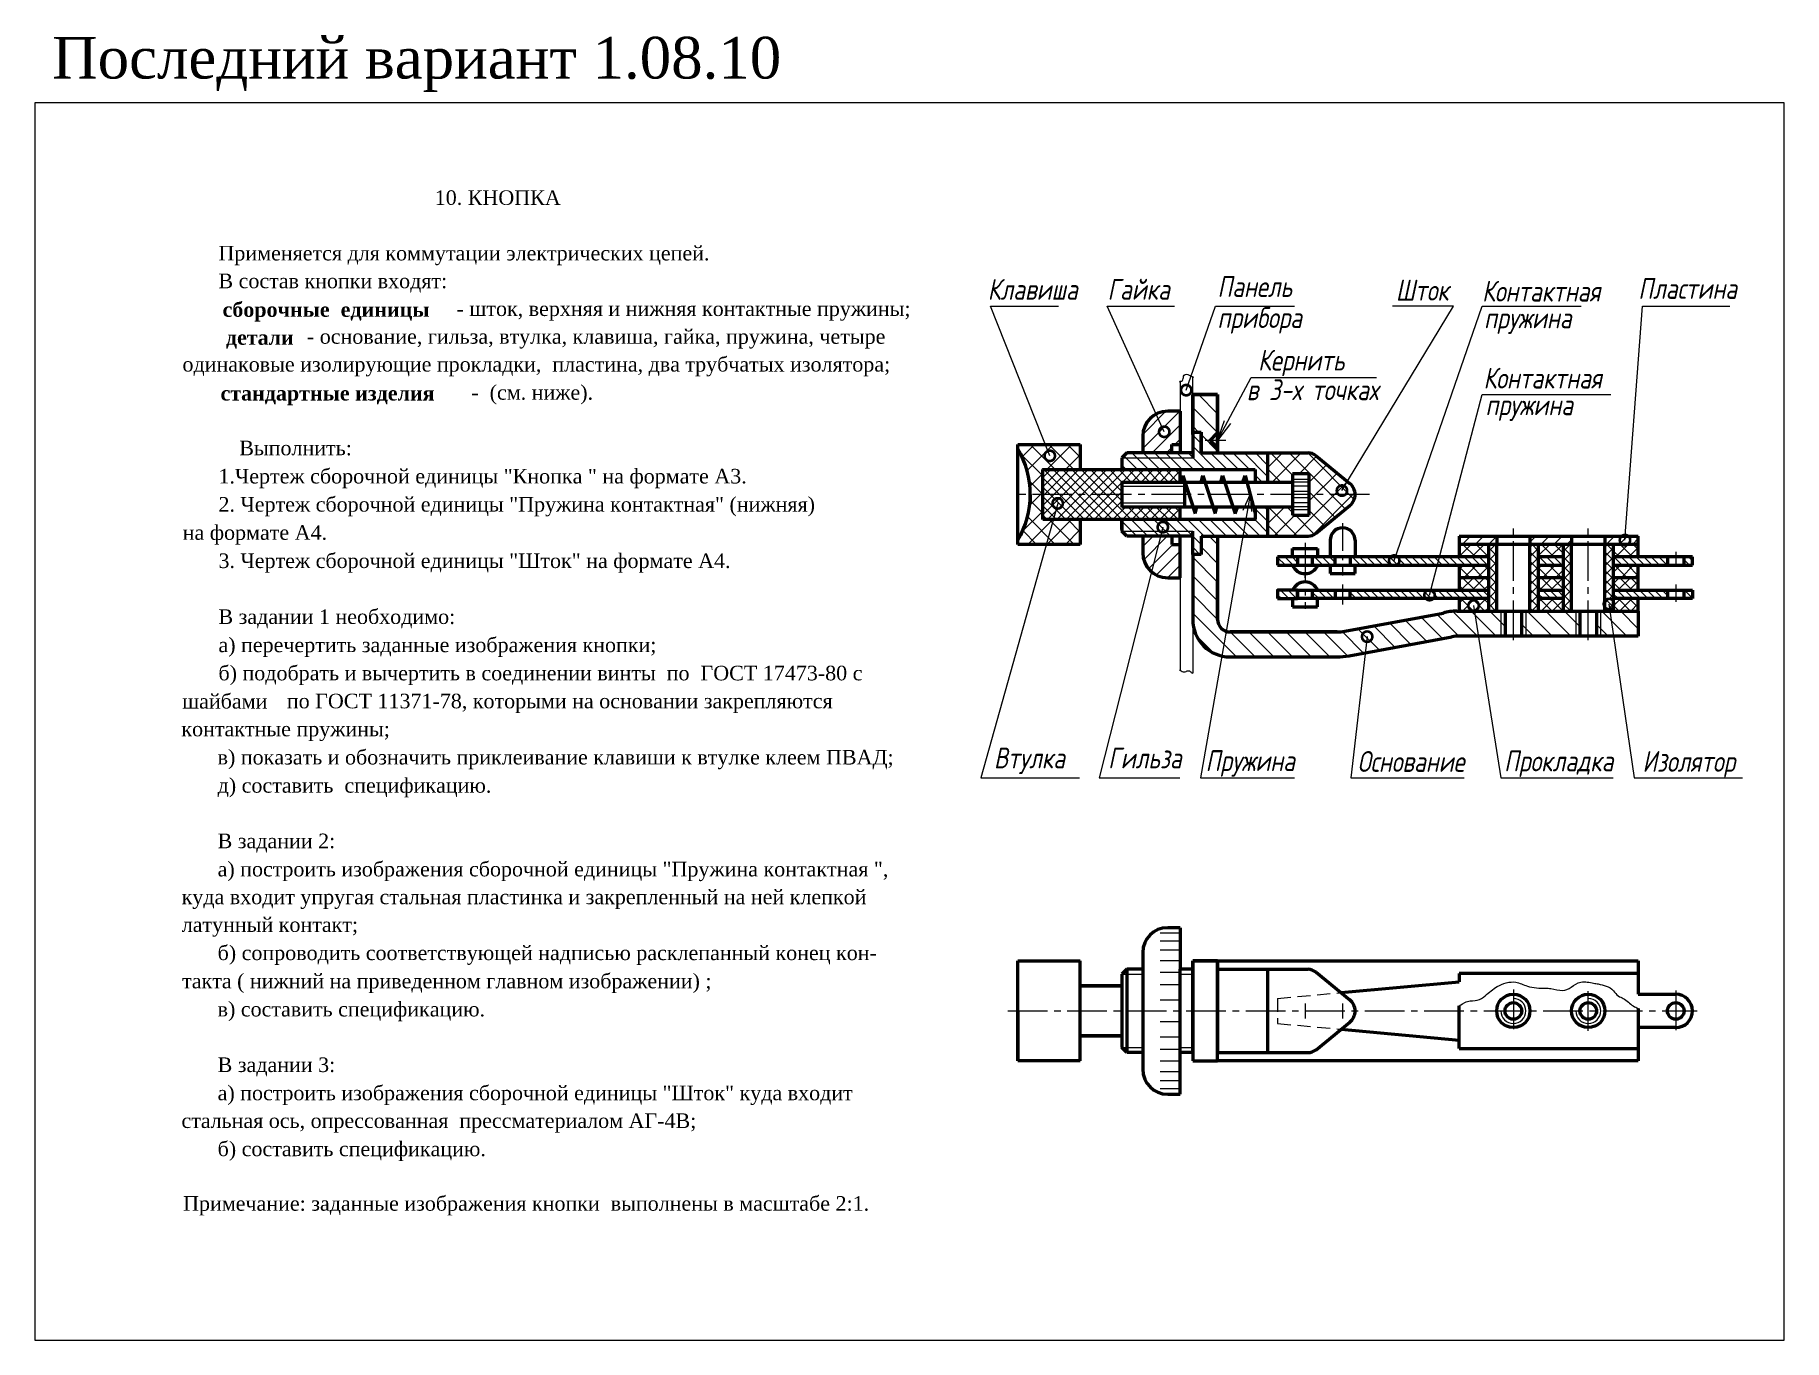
# Model space of a CAD drawing. Header units: millimetres. Extents: x 0 to 420, y 0 to 313.
import ezdxf

# ---------------------------------------------------------------- set-up
doc = ezdxf.new("R2010")
doc.units = ezdxf.units.MM
doc.header["$LTSCALE"] = 0.5
doc.linetypes.add('CENTER2', pattern=[28.575, 19.05, -3.175, 3.175, -3.175])
doc.linetypes.add('штриховая2', pattern=[9.525, 6.35, -3.175])
doc.layers.get('0').update_dxf_attribs({"linetype": 'CONTINUOUS', "lineweight": 60})
doc.styles.get("Standard").update_dxf_attribs({"font": 'isocpeui.ttf', "width": 0.8})
doc.styles.add('стиль1', font='TIMES.TTF')
doc.dimstyles.get("Standard").update_dxf_attribs({"dimtxt": 5, "dimasz": 5, "dimexe": 2, "dimexo": 0, "dimgap": 1.5, "dimtad": 1, "dimdec": 0, "dimzin": 0, "dimtxsty": 'Standard', "dimcen": 5, "dimadec": 0, "dimazin": 0, "dimtfac": 1, "dimtdec": 0, "dimtofl": 0, "dimtmove": 0, "dimatfit": 3, "dimldrblk": 'DOTSMALL', "dimfxl": 0, "dimtolj": 1, "dimtzin": 0, "dimarcsym": 0})
pattern_1 = [(45, (6, -19), (-1.571545, 1.571545), []), (135, (6, -19), (-1.571545, -1.571545), [])]
pattern_2 = [(45, (6, -19), (-1.347038, 1.347038), []), (135, (6, -19), (-1.347038, -1.347038), [])]
pattern_3 = [(135, (6, -19), (-0.8980256, -0.8980256), [])]

# ---------------------------------------------------------------- blocks, each defined once
blk = doc.blocks.new('_DotSmall')
at = {"color": 0, "linetype": 'ByBlock', "const_width": 0.5}
blk.add_lwpolyline([(-0.0625, 0, 1), (0.0625, 0, 1)], format="xyb", close=True, dxfattribs=at)

msp = doc.modelspace()

# ---------------------------------------------------------------- hatches: boundary and pattern name
at = {"lineweight": -3}
h = msp.add_hatch(dxfattribs=at)
h.set_pattern_fill('ANSI31', angle=90, style=0)
h.set_pattern_definition([(135, (18, -19), (-2.245064, -2.245064), [])])
h.paths.add_polyline_path([(284, 227), (278, 227), (278, 218), (280, 218), (280, 213), (284, 213), (284, 214.2), (282.2, 216), (284, 217.8)])
h.paths.add_polyline_path([(284, 193), (280, 193), (280, 188.6), (278, 188.6), (278, 173, 0.414214), (287, 164), (312.7, 164, 0.045827), (315.61, 164.27), (340.25, 168.83, -0.045827), (342.07, 169), (352, 169), (352, 175), (341.43, 175, 0.068782), (338.18, 174.55), (314.52, 170.17, -0.045827), (312.7, 170), (287, 170, -0.414214), (284, 173), (284, 182.45)])
h.paths.add_polyline_path([(370, 175), (358, 175), (358, 169), (370, 169)])
h.paths.add_polyline_path([(385, 175), (376, 175), (376, 169), (385, 169)])
h.paths.add_polyline_path([(357, 175), (357, 169), (358, 169), (358, 175)])
h.paths.add_polyline_path([(353, 169), (353, 175), (352, 175), (352, 169)])
h.paths.add_polyline_path([(375, 175), (375, 169), (376, 169), (376, 175)])
h.paths.add_polyline_path([(371, 169), (371, 175), (370, 175), (370, 169)])
h = msp.add_hatch(dxfattribs=at)
h.set_pattern_fill('ANSI31', scale=0.75, style=0)
h.set_pattern_definition([(45, (6, -19), (-1.683798, 1.683798), [])])
h.paths.add_polyline_path([(275, 223), (272, 223, 0.414214), (266, 217), (266, 213), (273, 213), (273, 215), (275, 215)])
h.paths.add_polyline_path([(275, 191), (273, 191), (273, 193), (266, 193), (266, 189, 0.414214), (272, 183), (275, 183)])
h = msp.add_hatch(dxfattribs=at)
h.set_pattern_fill('ANSI37', style=0)
h.set_pattern_definition([(45, (6, -19), (-2.245064, 2.245064), []), (135, (6, -19), (-2.245064, -2.245064), [])])
h.paths.add_polyline_path([(251, 215), (236, 215), (236, 214.07, -0.132569), (238.99, 203), (242, 203), (242, 209), (251, 209)])
h.paths.add_polyline_path([(251, 197), (242, 197), (242, 203), (238.99, 203, -0.132569), (236, 191.93), (236, 191), (251, 191)])
h = msp.add_hatch(dxfattribs=at)
h.set_pattern_fill('ANSI31', scale=0.6, angle=90, style=0)
h.set_pattern_definition([(135, (4, 308.0794), (-1.347038, -1.347038), [])])
h.paths.add_polyline_path([(296, 213), (280, 213), (280, 218), (278, 218), (278, 217.4), (278, 213), (278, 211.8), (261, 211.8), (261, 209), (275, 209), (293, 209), (293, 206), (296, 206)])
h.paths.add_polyline_path([(278, 213), (262.2, 213), (261, 211.8), (278, 211.8)], flags=17)
h.paths.add_polyline_path([(296, 200), (293, 200), (293, 197), (275, 197), (261, 197), (261, 194.2), (278, 194.2), (278, 188.6), (280, 188.6), (280, 193), (296, 193)])
h.paths.add_polyline_path([(278, 194.2), (261, 194.2), (262.2, 193), (278, 193)], flags=17)
h = msp.add_hatch(dxfattribs=at)
h.set_pattern_fill('ANSI37', style=0)
h.set_pattern_definition([(45, (4, 308.0794), (-2.245064, 2.245064), []), (135, (4, 308.0794), (-2.245064, -2.245064), [])])
h.paths.add_polyline_path([(307.64, 212.29, 0.177391), (305.7, 213), (296, 213), (296, 206), (302, 206), (302, 208), (306, 208), (306, 203), (317, 203, 0.223003), (315.75, 205.65)])
h.paths.add_polyline_path([(315.75, 200.35, 0.223003), (317, 203), (306, 203), (306, 198), (302, 198), (302, 200), (296, 200), (296, 193), (305.7, 193, 0.177391), (307.64, 193.71)])
h = msp.add_hatch(dxfattribs=at)
h.set_pattern_fill('ANSI37', scale=0.5, style=0)
h.set_pattern_definition([(45, (4, 308.0794), (-1.122532, 1.122532), []), (135, (4, 308.0794), (-1.122532, -1.122532), [])])
h.paths.add_polyline_path([(275, 209), (251, 209), (242.08, 209), (242, 208.92), (242, 203), (261, 203), (261, 206), (275, 206)])
h.paths.add_polyline_path([(275, 200), (261, 200), (261, 203), (242, 203), (242, 197), (253.55, 197), (275, 197)])
h = msp.add_hatch(dxfattribs=at)
h.set_pattern_fill('ANSI31', scale=0.7, style=0)
h.set_pattern_definition([(45, (4, 0), (-1.571545, 1.571545), [])])
h.paths.add_polyline_path([(342, 193), (342, 191), (351, 191), (351, 193)])
h.paths.add_polyline_path([(359, 193), (359, 191), (369, 191), (369, 193)])
h.paths.add_polyline_path([(385, 191), (385, 193), (377, 193), (377, 191)])
h = msp.add_hatch(dxfattribs=at)
h.set_pattern_fill('ANSI37', scale=0.7, style=0)
h.set_pattern_definition(pattern_1)
h.paths.add_polyline_path([(385, 191), (379, 191), (379, 188), (385, 188)])
h.paths.add_polyline_path([(367, 191), (361, 191), (361, 188), (367, 188)])
h.paths.add_polyline_path([(349, 191), (342, 191), (342, 188), (349, 188)])
h = msp.add_hatch(dxfattribs=at)
h.set_pattern_fill('ANSI37', scale=0.5, style=0)
h.set_pattern_definition([(45, (6, -19), (-1.122532, 1.122532), []), (135, (6, -19), (-1.122532, -1.122532), [])])
h.paths.add_polyline_path([(351, 191), (349, 191), (349, 175), (351, 175)])
h.paths.add_polyline_path([(361, 191), (359, 191), (359, 175), (361, 175)])
h.paths.add_polyline_path([(369, 191), (367, 191), (367, 175), (369, 175)])
h.paths.add_polyline_path([(379, 191), (377, 191), (377, 175), (379, 175)])
h = msp.add_hatch(dxfattribs=at)
h.set_pattern_fill('ANSI31', scale=0.4, angle=90, style=0)
h.set_pattern_definition(pattern_3)
h.paths.add_polyline_path([(303.2, 188), (298.4, 188), (298.4, 186), (302, 186, -0.000072), (302, 186, 0.000072), (302, 186), (303.2, 186)])
h = msp.add_hatch(dxfattribs=at)
h.set_pattern_fill('ANSI31', scale=0.4, angle=90, style=0)
h.set_pattern_definition(pattern_3)
h.paths.add_polyline_path([(349, 188), (315.8, 188), (315.8, 186), (349, 186)])
h.paths.add_polyline_path([(312.2, 188), (306.8, 188), (306.8, 186), (312.2, 186)])
h = msp.add_hatch(dxfattribs=at)
h.set_pattern_fill('ANSI37', scale=0.7, style=0)
h.set_pattern_definition(pattern_1)
h.paths.add_polyline_path([(349, 186), (342, 186), (342, 183), (349, 183)])
h.paths.add_polyline_path([(367, 186), (361, 186), (361, 183), (367, 183)])
h.paths.add_polyline_path([(385, 186), (379, 186), (379, 183), (385, 183)])
h = msp.add_hatch(dxfattribs=at)
h.set_pattern_fill('ANSI31', scale=0.4, angle=90, style=0)
h.set_pattern_definition(pattern_3)
h.paths.add_polyline_path([(398, 188), (396, 188), (396, 186), (398, 186)])
h.paths.add_polyline_path([(392, 188), (385, 188), (379, 188), (379, 186), (385, 186), (392, 186)])
h.paths.add_polyline_path([(392, 180), (379, 180), (379, 178), (392, 178)])
h.paths.add_polyline_path([(367, 188), (361, 188), (361, 186), (367, 186)])
h.paths.add_polyline_path([(367, 180), (361, 180), (361, 178), (367, 178)])
h = msp.add_hatch(dxfattribs=at)
h.set_pattern_fill('ANSI37', scale=0.6, style=0)
h.set_pattern_definition(pattern_2)
h.paths.add_polyline_path([(349, 183), (342, 183), (342, 180), (349, 180)])
h.paths.add_polyline_path([(367, 183), (361, 183), (361, 180), (367, 180)])
h.paths.add_polyline_path([(385, 183), (379, 183), (379, 180), (385, 180)])
h = msp.add_hatch(dxfattribs=at)
h.set_pattern_fill('ANSI31', scale=0.4, angle=90, style=0)
h.set_pattern_definition(pattern_3)
h.paths.add_polyline_path([(298.4, 178), (303.2, 178), (303.2, 180), (298.4, 180)])
h = msp.add_hatch(dxfattribs=at)
h.set_pattern_fill('ANSI31', scale=0.4, angle=90, style=0)
h.set_pattern_definition(pattern_3)
h.paths.add_polyline_path([(312.2, 180), (306.8, 180), (306.8, 178), (312.2, 178)])
h = msp.add_hatch(dxfattribs=at)
h.set_pattern_fill('ANSI31', scale=0.4, angle=90, style=0)
h.set_pattern_definition(pattern_3)
h.paths.add_polyline_path([(349, 180), (315.8, 180), (315.8, 178), (349, 178)])
h = msp.add_hatch(dxfattribs=at)
h.set_pattern_fill('ANSI37', scale=0.6, style=0)
h.set_pattern_definition(pattern_2)
h.paths.add_polyline_path([(349, 178), (342, 178), (342, 175), (349, 175)])
h.paths.add_polyline_path([(367, 178), (361, 178), (361, 175), (367, 175)])
h.paths.add_polyline_path([(385, 178), (379, 178), (379, 175), (385, 175)])
h = msp.add_hatch(dxfattribs=at)
h.set_pattern_fill('ANSI31', scale=0.4, angle=90, style=0)
h.set_pattern_definition(pattern_3)
h.paths.add_polyline_path([(398, 180), (396, 180), (396, 178), (398, 178)])

# ---------------------------------------------------------------- linework, layer by layer
at = {"color": 7, "lineweight": -3}
for p, q in [((278, 227), (278, 231.26)), ((275, 230.29), (275, 223)), ((286, 216), (281, 216)), ((261, 211.8), (278, 211.8)), ((306, 206.61), (302, 206.61)), ((306, 205.95), (302, 205.95)), ((260.97, 205), (276, 205)), ((306, 205.01), (302, 205.01)), ((306, 203.76), (302, 203.76)), ((305, 203), (302, 203)), ((306, 202.17), (302, 202.17)), ((260.97, 201), (276, 201)), ((306, 200.97), (302, 200.97)), ((306, 200.04), (302, 200.04)), ((306, 199.35), (302, 199.35)), ((261, 194.2), (278, 194.2)), ((275, 183.7), (275, 160.8)), ((305, 183), (305, 184)), ((352, 175), (352, 169)), ((358, 175), (358, 169)), ((370, 175), (370, 169)), ((376, 169), (376, 175)), ((278, 171.3), (278, 160.14)), ((275, 97.71), (270.2, 97.71)), ((275, 95.76), (270.2, 95.76)), ((275, 93.62), (270.2, 93.62)), ((275, 91.06), (270.2, 91.06)), ((275, 88.25), (270.2, 88.25)), ((261, 87.8), (266, 87.8)), ((275, 85.25), (270.2, 85.25)), ((275, 87.8), (278, 87.8)), ((275, 81.57), (270.2, 81.57)), ((305, 80.8), (305, 77.2)), ((314, 80.8), (314, 77.2)), ((275, 76.43), (270.2, 76.43)), ((275, 72.75), (270.2, 72.75)), ((261, 70.2), (266, 70.2)), ((275, 69.75), (270.2, 69.75)), ((275, 70.2), (278, 70.2)), ((275, 66.94), (270.2, 66.94)), ((275, 64.38), (270.2, 64.38)), ((275, 62.24), (270.2, 62.24)), ((275, 60.29), (270.2, 60.29))]:
    msp.add_line(p, q, dxfattribs=at)
at = {"color": 7, "lineweight": 60}
for p, q in [((278, 227), (278, 217.4)), ((278, 227), (284, 227)), ((278, 217.4), (278, 227)), ((278, 227), (284, 227)), ((284, 227), (278, 227)), ((278, 227), (278, 217.4)), ((284, 227), (284, 213)), ((284, 227), (284, 217.4)), ((284, 213), (284, 227)), ((275, 223), (272, 223)), ((275, 223), (275, 213)), ((236, 191), (236, 215)), ((236, 215), (251, 215)), ((251, 215), (251, 209)), ((266, 217), (266, 213)), ((273, 215), (275, 215)), ((273, 213), (273, 215)), ((278, 218), (280, 218)), ((278, 217.4), (278, 213)), ((280, 218), (280, 213)), ((280, 217.4), (280, 213)), ((280, 213), (280, 217.4)), ((282.2, 216), (284, 217.8)), ((282.2, 216), (284, 214.2)), ((262.2, 213), (261, 211.8)), ((261, 211.8), (261, 209)), ((278, 213), (262.2, 213)), ((278, 213), (278, 211.8)), ((278, 212.6), (278, 212.6)), ((278, 212.6), (278, 211.9)), ((280, 213), (296, 213)), ((284, 213.8), (284, 213)), ((296, 213), (296, 206)), ((296, 213), (305.7, 213)), ((307.64, 212.29), (315.75, 205.65)), ((242.08, 209), (242, 208.92)), ((242, 209), (253.4, 209)), ((242, 197), (242, 209)), ((251, 209), (275, 209)), ((261, 206), (261, 200)), ((261, 206), (302, 206)), ((275, 209), (293, 209)), ((275, 206), (275, 209)), ((275.6, 207.6), (275.2, 206)), ((275.6, 207.6), (278.6, 198.4)), ((276, 206), (276, 200)), ((280, 206), (280.4, 207.6)), ((280.4, 207.6), (283.4, 198.4)), ((284.8, 206), (285.2, 207.6)), ((285.2, 207.6), (288.2, 198.4)), ((290.07, 206), (290.6, 207.6)), ((290.6, 207.6), (293, 198.4)), ((293, 209), (293, 206)), ((306, 208), (302, 208)), ((302, 208), (302, 198)), ((306, 198), (306, 208)), ((239, 203), (239, 201.04)), ((302, 204.8), (302, 201.2)), ((302, 200), (261, 200)), ((275, 197), (275, 200)), ((278.6, 198.4), (279, 200)), ((283.4, 198.4), (283.8, 200)), ((288.2, 198.4), (288.73, 200)), ((293, 200), (293, 197)), ((296, 200), (296, 193)), ((302, 198), (306, 198)), ((307.64, 193.71), (315.75, 200.35)), ((253.55, 197), (242, 197)), ((251, 197), (251, 191)), ((275, 197), (251, 197)), ((261, 194.6), (261, 197)), ((261, 197), (261, 194.2)), ((262.2, 193), (261, 194.2)), ((293, 197), (275, 197)), ((278, 188.6), (278, 194.2)), ((251, 191), (236, 191)), ((278, 193), (262.2, 193)), ((266, 193), (266, 189)), ((273, 193), (273, 191)), ((273, 191), (275, 191)), ((275, 183), (275, 193)), ((280, 193), (280, 188.6)), ((280, 193), (296, 193)), ((284, 193), (284, 179.95)), ((296, 193), (305.7, 193)), ((302, 190), (308, 190)), ((302, 188), (302, 190)), ((308, 190), (308, 188)), ((311, 192), (311, 188)), ((317, 192), (317, 188)), ((342, 193), (385, 193)), ((342, 193), (342, 188)), ((385, 191), (342, 191)), ((349, 191), (349, 175)), ((351, 193), (351, 191)), ((351, 175), (351, 191)), ((359, 193), (359, 191)), ((359, 175), (359, 191)), ((361, 191), (361, 175)), ((367, 191), (367, 175)), ((369, 193), (369, 191)), ((369, 175), (369, 191)), ((377, 193), (377, 191)), ((377, 175), (377, 191)), ((379, 191), (379, 175)), ((385, 188), (385, 193)), ((280, 188.6), (278, 188.6)), ((278, 188.6), (278, 173)), ((349, 188), (298.4, 188)), ((298.4, 188), (298.4, 186)), ((298.4, 186), (349, 186)), ((303.2, 188), (303.2, 186)), ((306.8, 186), (306.8, 188)), ((311, 186), (311, 184)), ((312.2, 186), (312.2, 188)), ((315.8, 188), (315.8, 186)), ((317, 184), (317, 186)), ((342, 186), (342, 180)), ((367, 188), (361, 188)), ((361, 186), (367, 186)), ((385, 188), (379, 188)), ((379, 186), (385, 186)), ((398, 188), (385, 188)), ((385, 180), (385, 186)), ((385, 186), (398, 186)), ((392, 188), (392, 186)), ((396, 186), (396, 188)), ((398, 186), (398, 188)), ((272, 183), (275, 183)), ((284, 182.45), (284, 172.85)), ((284, 173), (284, 182.45)), ((311, 184), (317, 184)), ((349, 183), (342, 183)), ((367, 183), (361, 183)), ((385, 183), (379, 183)), ((284, 179.95), (284, 172.85)), ((302, 178), (302, 176)), ((303.2, 180), (303.2, 178)), ((303.2, 180), (349, 180)), ((303.2, 180), (303.2, 178)), ((349, 178), (303.2, 178)), ((306.8, 178), (306.8, 180)), ((308, 176), (308, 178)), ((312.2, 180), (312.2, 178)), ((315.8, 178), (315.8, 180)), ((344.6, 178), (315.8, 178)), ((344.6, 178), (326.6, 178)), ((342, 178), (342, 175)), ((342, 178), (342, 175)), ((361, 180), (367, 180)), ((367, 178), (361, 178)), ((379, 180), (398, 180)), ((398, 178), (379, 178)), ((385, 175), (385, 178)), ((392, 180), (392, 178)), ((396, 178), (396, 180)), ((398, 180), (398, 178)), ((302, 176), (308, 176)), ((314.52, 170.17), (338.18, 174.55)), ((341.43, 175), (385, 175)), ((353, 175), (353, 169)), ((357, 175), (357, 169)), ((371, 175), (371, 169)), ((375, 175), (375, 169)), ((385, 175), (385, 169)), ((287, 170), (312.7, 170)), ((287, 170), (312.7, 170)), ((312.7, 170), (287, 170)), ((315.61, 164.27), (340.25, 168.83)), ((385, 169), (341.43, 169)), ((371.8, 169), (356.8, 169)), ((287, 164), (312.7, 164)), ((275, 99), (272, 99)), ((275, 99), (275, 89)), ((266, 93), (266, 69)), ((236, 67), (236, 91)), ((236, 91), (251, 91)), ((251, 67), (251, 91)), ((262.2, 89), (261, 87.8)), ((262.2, 89), (262.2, 69)), ((266, 89), (262.2, 89)), ((278, 89), (275, 89)), ((275, 59), (275, 89)), ((284, 91), (278, 91)), ((278, 91), (278, 67)), ((278, 69.4), (278, 91)), ((278, 91), (284, 91)), ((284, 91), (278, 91)), ((278, 91), (278, 88.6)), ((284, 91), (385, 91)), ((284, 67), (284, 91)), ((284, 91), (284, 69.4)), ((284, 89), (296, 89)), ((296, 89), (296, 69)), ((296, 89), (305.7, 89)), ((307.64, 88.29), (315.75, 81.65)), ((385, 91), (385, 83)), ((260.6, 85), (251, 85)), ((251, 85), (261, 85)), ((261, 87.8), (261, 70.2)), ((313.62, 83.4), (342, 86)), ((385, 88), (342, 88)), ((342, 88), (342, 86)), ((342, 70), (342, 80.2)), ((385, 83), (394, 83)), ((236, 79.05), (236, 67.01)), ((307.64, 69.71), (315.75, 76.35)), ((385, 79.6), (385, 67)), ((251, 73), (260.6, 73)), ((261, 73), (251, 73)), ((313.62, 74.6), (342, 72)), ((394, 75), (385, 75)), ((262.2, 69), (261, 70.2)), ((266, 69), (262.2, 69)), ((266, 69), (266, 65)), ((278, 69), (275, 69)), ((284, 69), (296, 69)), ((296, 69), (305.7, 69)), ((342, 70), (385, 70)), ((251, 67), (236, 67)), ((278, 67), (284, 67)), ((385, 67), (284, 67)), ((272, 59), (275, 59))]:
    msp.add_line(p, q, dxfattribs=at)
at = {"color": 7, "linetype": 'CENTER2', "lineweight": -3}
for p, q in [((320.48, 203), (235.25, 203)), ((355, 168.02), (355, 194.82)), ((373, 168.02), (373, 194.82)), ((305, 191.42), (305, 175.57)), ((394, 189.2), (394, 185.6)), ((314, 181.4), (314, 176.6)), ((394, 181.4), (394, 177.2)), ((394, 181.2), (394, 177.6)), ((355, 84.17), (355, 73.83)), ((373, 74.2), (373, 84.01)), ((394, 83.92), (394, 74.08)), ((233.6, 79), (399.18, 79))]:
    msp.add_line(p, q, dxfattribs=at)
at = {"color": 7, "linetype": 'CENTER2', "lineweight": -3, "ltscale": 0.7}
msp.add_line((314, 196.15), (314, 183.59), dxfattribs=at)
at = {"color": 7, "lineweight": 0}
msp.add_line((305, 183.77), (305, 182.26), dxfattribs=at)
at = {"color": 7, "linetype": 'штриховая2', "lineweight": -3}
for p, q in [((298.4, 82), (313.62, 83.4)), ((298.4, 82), (298.4, 76)), ((298.4, 76), (313.62, 74.6))]:
    msp.add_line(p, q, dxfattribs=at)
at = {"color": 7, "lineweight": -3}
msp.add_lwpolyline([(0, 0), (420, 0), (420, 297), (0, 297)], close=True, dxfattribs=at)
at = {"color": 7, "lineweight": 60}
msp.add_lwpolyline([(298.4, 178), (303.2, 178), (303.2, 180), (298.4, 180)], close=True, dxfattribs=at)
for centre, radius in [((355, 79), 4), ((355, 79), 2), ((373, 79), 4), ((373, 79), 2), ((394, 79), 2)]:
    msp.add_circle(centre, radius, dxfattribs=at)
for centre, radius, start, end in [((272, 217), 6, 90, 180), ((216.99, 203), 22, 329.7937, 30.2063), ((305.7, 210), 3, 49.7636, 90), ((313.55, 203), 3.45, 309.7143, 50.2857), ((305.7, 196), 3, 270, 310.2364), ((314, 192), 3, 0, 180), ((272, 189), 6, 180, 270), ((305, 187.25), 3.25, 202.5956, 337.3878), ((305, 178.75), 3.25, 22.6122, 157.4044), ((287, 173), 9, 180, 270), ((287, 173), 3, 180, 270), ((341.43, 163), 12, 90, 105.7389), ((312.7, 180), 10, 270, 280.4954), ((342.07, 159), 10, 90, 100.4954), ((312.7, 180), 16, 270, 280.4954), ((272, 93), 6, 90, 180), ((305.7, 86), 3, 49.7636, 90), ((313.55, 79), 3.45, 309.7143, 50.2857), ((394, 79), 4, 270, 90), ((305.7, 72), 3, 270, 310.2364), ((272, 65), 6, 180, 270)]:
    msp.add_arc(centre, radius, start, end, dxfattribs=at)
at = {"color": 7, "lineweight": -3}
for centre in [(355, 79), (373, 79)]:
    msp.add_arc(centre, 3, 180, 90, dxfattribs=at)
msp.add_spline([(274.84, 230.03), (275.67, 230.56), (275.94, 231.65), (276.54, 231.89), (277.18, 231.69), (277.63, 231.43), (278.2, 231.2)], degree=3, dxfattribs=at)
msp.add_open_spline([(274.84, 160.9), (274.89, 160.87), (274.94, 160.83), (275, 160.8)], degree=3, dxfattribs=at)
for points, knots in [([(275, 160.8), (275.16, 160.71), (275.58, 160.47), (276.26, 160.32), (276.75, 160.79), (277.34, 160.67), (277.63, 160.23), (277.87, 160.16), (278, 160.14)], [0.327948, 0.327948, 0.327948, 0.327948, 1.263142, 2.776045, 3.248268, 4.503867, 5.120711, 5.756414, 5.756414, 5.756414, 5.756414]), ([(342, 80.2), (343.33, 81.04), (344.54, 81.56), (346.6, 81.35), (348.72, 82.99), (351.15, 85.24), (355.24, 86.48), (358.49, 84.62), (361.78, 84.44), (364.63, 84.45), (366.78, 83.55), (368.71, 84.53), (371.3, 86.46), (373.86, 85.67), (376.27, 85.39), (378.62, 84.74), (380, 82.52), (381.99, 81.9), (383.26, 80.37), (384.59, 79.78), (385, 79.6)], [2.466186, 2.466186, 2.466186, 2.466186, 3.605551, 6.767829, 10.37338, 16.776504, 24.838762, 30.223927, 37.294995, 39.294995, 44.394014, 48.51712, 52.122671, 56.594807, 58.594807, 65.665875, 68.494302, 70.73037, 75.73037, 77.966438, 77.966438, 77.966438, 77.966438])]:
    msp.add_open_spline(points, degree=3, knots=knots, dxfattribs=at)

# ---------------------------------------------------------------- texts
at = {"color": 1, "lineweight": -3, "style": 'стиль1'}
msp.add_text('Последний вариант 1.08.10', height=10, dxfattribs=at).set_placement((4.14, 302.87))
at = {"color": 7, "lineweight": -3, "style": 'стиль1'}
for s, p in [('                                                       10. КНОПКА', (23.3, 272.53)), ('           Применяется для коммутации электрических цепей.', (29.52, 259.2)), ('           В состав кнопки входят:', (29.52, 252.53)), (' - шток, верхняя и нижняя контактные пружины;', (99.92, 245.86)), (' - основание, гильза, втулка, клавиша, гайка, пружина, четыре ', (63.98, 239.19)), ('одинаковые изолирующие прокладки,  пластина, два трубчатых изолятора;', (35.42, 232.52)), ('-  (см. ниже).', (104.78, 225.76)), ('           Выполнить:', (34.52, 212.42)), ('           1.Чертеж сборочной единицы "Кнопка " на формате А3.', (29.52, 205.65)), ('           2. Чертеж сборочной единицы "Пружина контактная" (нижняя) ', (29.52, 198.89)), ('на формате А4.', (35.48, 192.12)), ('           3. Чертеж сборочной единицы "Шток" на формате А4.', (29.52, 185.35)), ('           В задании 1 необходимо:', (29.52, 171.92)), ('           а) перечертить заданные изображения кнопки;', (29.52, 165.15)), ('           б) подобрать и вычертить в соединении винты  по  ГОСТ 17473-80 с ', (29.52, 158.38)), ('шайбами ', (35.35, 151.61)), ('по ГОСТ 11371-78, которыми на основании закрепляются ', (60.49, 151.67)), ('контактные пружины;', (35.16, 144.95)), ('           в) показать и обозначить приклеивание клавиши к втулке клеем ПВАД;', (29.32, 138.18)), ('           д) составить  спецификацию.', (29.32, 131.41)), ('           В задании 2:', (29.32, 118.08)), ('           а) построить изображения сборочной единицы "Пружина контактная ",', (29.32, 111.31)), ('куда входит упругая стальная пластинка и закрепленный на ней клепкой', (35.22, 104.64)), ('латунный контакт; ', (35.24, 97.98)), ('           б) сопроводить соответствующей надписью расклепанный конец кон- ', (29.32, 91.21)), ('такта ( нижний на приведенном главном изображении) ;', (35.34, 84.44)), ('           в) составить спецификацию.', (29.32, 77.68)), ('           В задании 3:', (29.32, 64.34)), ('           а) построить изображения сборочной единицы "Шток" куда входит', (29.32, 57.57)), ('           б) составить спецификацию.', (29.32, 44.14)), ('           Примечание: заданные изображения кнопки  выполнены в масштабе 2:1.', (21.03, 31.04))]:
    msp.add_text(s, height=3.5, dxfattribs=at).set_placement(p)
at = {"color": 7, "lineweight": -3, "width": 0.8}
for s, p in [('Клавиша', (228.78, 249.75)), ('Гайка ', (257.55, 249.77)), ('Панель', (283.95, 250.43)), ('Шток', (326.78, 249.55)), ('Контактная', (347.49, 249.32)), ('Пластина', (385, 249.97)), ('прибора', (283.95, 242.98)), ('пружина', (347.97, 242.91)), ('Кернить', (293.7, 232.76)), ('Контактная', (347.83, 228.45)), ('в 3-х точках', (290.98, 225.65)), ('пружина', (348.31, 222.03)), ('Втулка', (230.29, 137.25)), ('Гильза', (257.7, 137.25)), ('Пружина', (281.1, 136.6)), ('Основание', (317.58, 136.4)), ('Прокладка', (352.78, 136.53)), ('Изолятор', (386, 136.43))]:
    msp.add_text(s, height=5, dxfattribs=at).set_placement(p)
at = {"lineweight": -3, "style": 'стиль1'}
msp.add_text('стальная ось, опрессованная  прессматериалом АГ-4В;', height=3.5, dxfattribs=at).set_placement((35.17, 50.91))
at = {"color": 7, "lineweight": -3, "char_height": 3.5, "attachment_point": 1, "style": 'стиль1'}
for s, insert, width in [('{\\fTimes New Roman|b1|i0|c204|p18;сборочные  единицы }', (45.04, 249.16), 60.6065), ('{\\fTimes New Roman|b1|i0|c204|p18;детали}', (45.85, 242.45), 19.0684), ('{\\fTimes New Roman|b1|i0|c204|p18;стандартные изделия}', (44.55, 229.07), 62.4314)]:
    msp.add_mtext(s, dxfattribs=dict(at, insert=insert, width=width))

# ---------------------------------------------------------------- leaders
at = {"color": 7, "lineweight": -3}
for points, override in [([(243.68, 212.29), (229.47, 248.2), (245.76, 248.2)], {"dimgap": 1.5, "dimtad": 0}), ([(271.17, 218.06), (257.46, 248.2), (273.67, 248.2)], {"dimgap": 1.5, "dimtad": 0}), ([(276.45, 228.06), (283.45, 248.2), (302.44, 248.2)], {"dimgap": 1.5, "dimtad": 0}), ([(313.85, 203.94), (340.65, 248.2), (325.96, 248.2)], {"dimgap": 1.5, "dimtad": 0}), ([(326.4, 187.14), (347.53, 248.2), (371.32, 248.2)], {"dimgap": 1.5, "dimtad": 0}), ([(381.81, 192.05), (386, 248.2), (407, 248.2)], {"dimgap": 1.5, "dimtad": 0}), ([(284, 216), (292.04, 231.06), (322.11, 231.06)], {"dimgap": 1.5, "dimtad": 0, "dimldrblk": 'Open'}), ([(334.88, 178.86), (347.53, 227), (378.41, 227)], {"dimgap": 1.5, "dimtad": 0}), ([(245.58, 200.87), (227.13, 135), (250.84, 135)], {"dimgap": 1.5, "dimtad": 0}), ([(291.8, 203), (279.88, 135), (302.48, 135)], {"dimasz": 4, "dimgap": 1.5, "dimtad": 0, "dimldrblk": 'Open30'}), ([(270.83, 195.16), (255.54, 135), (274.91, 135)], {"dimgap": 1.5, "dimtad": 0}), ([(345.46, 176.33), (352, 135), (379, 135)], {"dimgap": 1.5, "dimtad": 0}), ([(377.95, 176.71), (384, 135), (410, 135)], {"dimgap": 1.5, "dimtad": 0}), ([(319.9, 168.87), (315.97, 135), (343.23, 135)], {"dimgap": 1.5, "dimtad": 0})]:
    msp.add_leader(points, dimstyle='Standard', override=override, dxfattribs=at)

doc.saveas('drawing.dxf')
